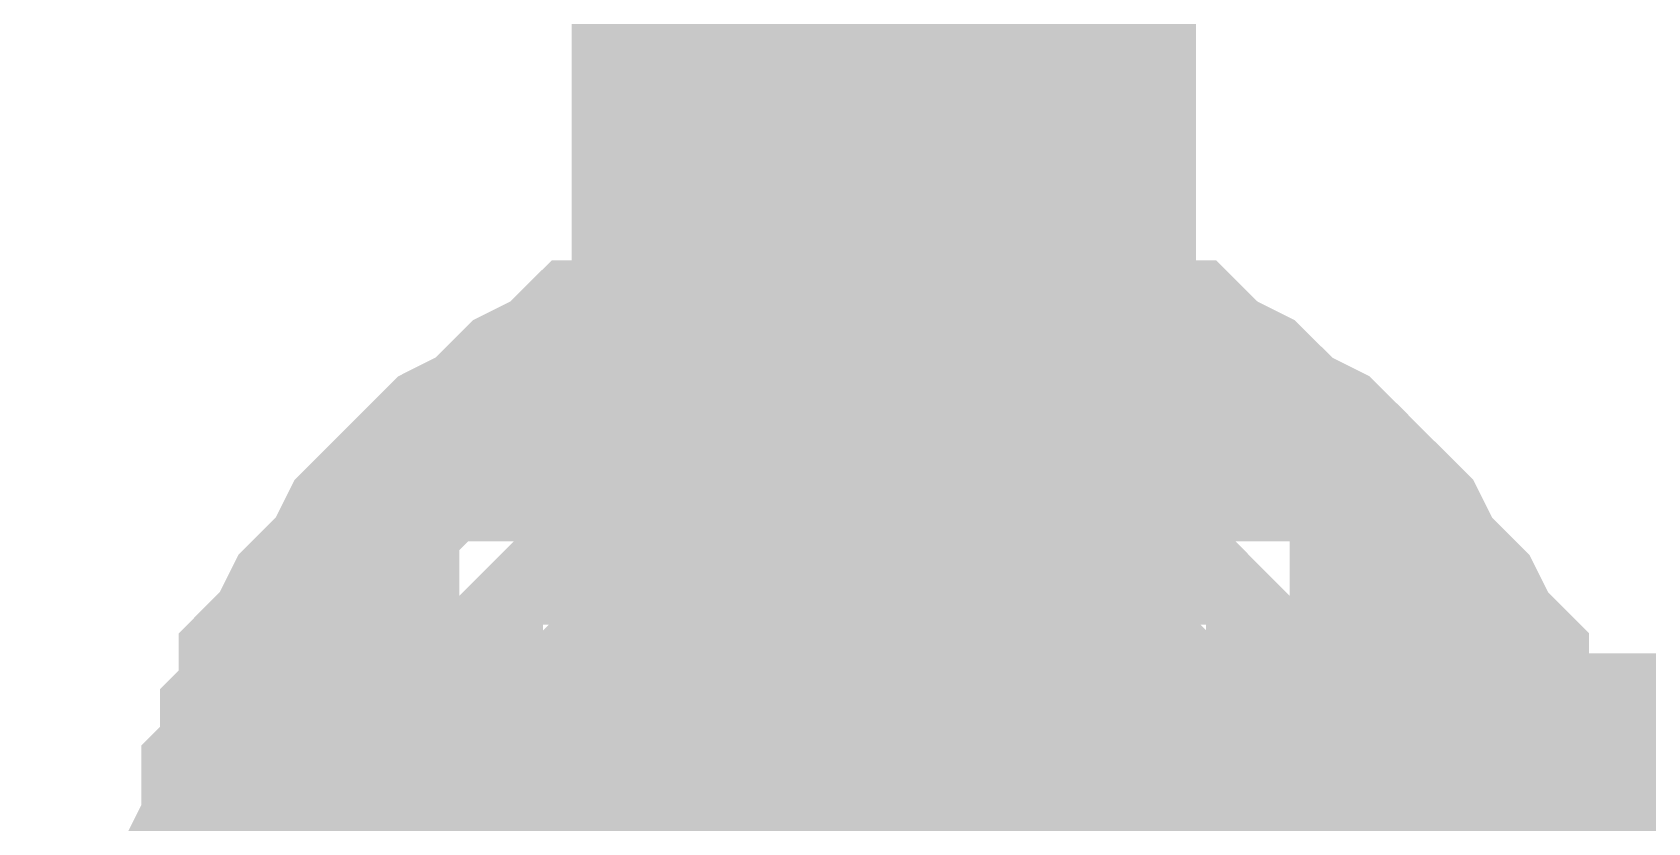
# Model space of a CAD drawing. Header units: inches. Extents: x 0 to 841, y 0 to 594.
# Drawn here: x 89.012 to 90.95, y 100.16 to 101.108 of the extents above; entities that cross this region are included whole.
import ezdxf

# ---------------------------------------------------------------- set-up
doc = ezdxf.new("R2010")
doc.units = ezdxf.units.IN
doc.layers.add('Sheet', color=255, linetype='Continuous')

msp = doc.modelspace()

# ---------------------------------------------------------------- linework, layer by layer
at = {"layer": 'Sheet'}
for points in [[(90.0334, 122.4923, 0.7493, 0.7493, 0), (90.0334, 99.9882, 0.7493, 0.7493, 0)], [(89.2698, 99.9882, 0.2997, 0.2997, 0), (89.2698, 100.0331, 0.2997, 0.2997, 0), (89.2698, 100.078, 0.2997, 0.2997, 0), (89.2698, 100.1005, 0.2997, 0.2997, 0), (89.2922, 100.1454, 0.2997, 0.2997, 0), (89.2922, 100.1903, 0.2997, 0.2997, 0), (89.3147, 100.2128, 0.2997, 0.2997, 0), (89.3147, 100.2577, 0.2997, 0.2997, 0), (89.3372, 100.2802, 0.2997, 0.2997, 0), (89.3372, 100.3251, 0.2997, 0.2997, 0), (89.3596, 100.3476, 0.2997, 0.2997, 0), (89.3821, 100.3925, 0.2997, 0.2997, 0), (89.4045, 100.4149, 0.2997, 0.2997, 0), (89.427, 100.4374, 0.2997, 0.2997, 0), (89.4494, 100.4823, 0.2997, 0.2997, 0), (89.4719, 100.5048, 0.2997, 0.2997, 0), (89.4944, 100.5272, 0.2997, 0.2997, 0), (89.5168, 100.5497, 0.2997, 0.2997, 0), (89.5393, 100.5721, 0.2997, 0.2997, 0), (89.5842, 100.5946, 0.2997, 0.2997, 0), (89.6067, 100.6171, 0.2997, 0.2997, 0), (89.6291, 100.6395, 0.2997, 0.2997, 0), (89.674, 100.662, 0.2997, 0.2997, 0), (89.6965, 100.6844, 0.2997, 0.2997, 0), (89.7414, 100.6844, 0.2997, 0.2997, 0), (89.7639, 100.7069, 0.2997, 0.2997, 0), (89.8088, 100.7069, 0.2997, 0.2997, 0), (89.8312, 100.7294, 0.2997, 0.2997, 0), (89.8761, 100.7294, 0.2997, 0.2997, 0), (89.9211, 100.7518, 0.2997, 0.2997, 0), (89.9435, 100.7518, 0.2997, 0.2997, 0), (89.9884, 100.7518, 0.2997, 0.2997, 0), (90.0334, 100.7518, 0.2997, 0.2997, 0)], [(89.2698, 99.9882, 0.2997, 0.2997, 0), (89.2698, 100.0331, 0.2997, 0.2997, 0), (89.2698, 100.078, 0.2997, 0.2997, 0), (89.2698, 100.1005, 0.2997, 0.2997, 0), (89.2922, 100.1454, 0.2997, 0.2997, 0), (89.2922, 100.1903, 0.2997, 0.2997, 0), (89.3147, 100.2128, 0.2997, 0.2997, 0), (89.3147, 100.2577, 0.2997, 0.2997, 0), (89.3372, 100.2802, 0.2997, 0.2997, 0), (89.3372, 100.3251, 0.2997, 0.2997, 0), (89.3596, 100.3476, 0.2997, 0.2997, 0), (89.3821, 100.3925, 0.2997, 0.2997, 0), (89.4045, 100.4149, 0.2997, 0.2997, 0), (89.427, 100.4374, 0.2997, 0.2997, 0), (89.4494, 100.4823, 0.2997, 0.2997, 0), (89.4719, 100.5048, 0.2997, 0.2997, 0), (89.4944, 100.5272, 0.2997, 0.2997, 0), (89.5168, 100.5497, 0.2997, 0.2997, 0), (89.5393, 100.5721, 0.2997, 0.2997, 0), (89.5842, 100.5946, 0.2997, 0.2997, 0), (89.6067, 100.6171, 0.2997, 0.2997, 0), (89.6291, 100.6395, 0.2997, 0.2997, 0), (89.674, 100.662, 0.2997, 0.2997, 0), (89.6965, 100.6844, 0.2997, 0.2997, 0), (89.7414, 100.6844, 0.2997, 0.2997, 0), (89.7639, 100.7069, 0.2997, 0.2997, 0), (89.8088, 100.7069, 0.2997, 0.2997, 0), (89.8312, 100.7294, 0.2997, 0.2997, 0), (89.8761, 100.7294, 0.2997, 0.2997, 0), (89.9211, 100.7518, 0.2997, 0.2997, 0), (89.9435, 100.7518, 0.2997, 0.2997, 0), (89.9884, 100.7518, 0.2997, 0.2997, 0), (90.0334, 100.7518, 0.2997, 0.2997, 0)], [(90.0334, 100.7518, 0.2997, 0.2997, 0), (90.0334, 100.7518, 0.2997, 0.2997, 0)], [(90.0334, 100.7518, 0.2997, 0.2997, 0), (90.0783, 100.7518, 0.2997, 0.2997, 0), (90.1232, 100.7518, 0.2997, 0.2997, 0), (90.1456, 100.7518, 0.2997, 0.2997, 0), (90.1906, 100.7294, 0.2997, 0.2997, 0), (90.2355, 100.7294, 0.2997, 0.2997, 0), (90.2579, 100.7069, 0.2997, 0.2997, 0), (90.3028, 100.7069, 0.2997, 0.2997, 0), (90.3253, 100.6844, 0.2997, 0.2997, 0), (90.3702, 100.6844, 0.2997, 0.2997, 0), (90.3927, 100.662, 0.2997, 0.2997, 0), (90.4376, 100.6395, 0.2997, 0.2997, 0), (90.4601, 100.6171, 0.2997, 0.2997, 0), (90.4825, 100.5946, 0.2997, 0.2997, 0), (90.5274, 100.5721, 0.2997, 0.2997, 0), (90.5499, 100.5497, 0.2997, 0.2997, 0), (90.5723, 100.5272, 0.2997, 0.2997, 0), (90.5948, 100.5048, 0.2997, 0.2997, 0), (90.6173, 100.4823, 0.2997, 0.2997, 0), (90.6397, 100.4374, 0.2997, 0.2997, 0), (90.6622, 100.4149, 0.2997, 0.2997, 0), (90.6846, 100.3925, 0.2997, 0.2997, 0), (90.7071, 100.3476, 0.2997, 0.2997, 0), (90.7295, 100.3251, 0.2997, 0.2997, 0), (90.7295, 100.2802, 0.2997, 0.2997, 0), (90.752, 100.2577, 0.2997, 0.2997, 0), (90.752, 100.2128, 0.2997, 0.2997, 0), (90.7745, 100.1903, 0.2997, 0.2997, 0), (90.7745, 100.1454, 0.2997, 0.2997, 0), (90.7969, 100.1005, 0.2997, 0.2997, 0), (90.7969, 100.078, 0.2997, 0.2997, 0), (90.7969, 100.0331, 0.2997, 0.2997, 0), (90.7969, 99.9882, 0.2997, 0.2997, 0)], [(90.0334, 100.7518, 0.2997, 0.2997, 0), (90.0334, 100.7518, 0.2997, 0.2997, 0)], [(90.0334, 100.7518, 0.2997, 0.2997, 0), (90.0783, 100.7518, 0.2997, 0.2997, 0), (90.1232, 100.7518, 0.2997, 0.2997, 0), (90.1456, 100.7518, 0.2997, 0.2997, 0), (90.1906, 100.7294, 0.2997, 0.2997, 0), (90.2355, 100.7294, 0.2997, 0.2997, 0), (90.2579, 100.7069, 0.2997, 0.2997, 0), (90.3028, 100.7069, 0.2997, 0.2997, 0), (90.3253, 100.6844, 0.2997, 0.2997, 0), (90.3702, 100.6844, 0.2997, 0.2997, 0), (90.3927, 100.662, 0.2997, 0.2997, 0), (90.4376, 100.6395, 0.2997, 0.2997, 0), (90.4601, 100.6171, 0.2997, 0.2997, 0), (90.4825, 100.5946, 0.2997, 0.2997, 0), (90.5274, 100.5721, 0.2997, 0.2997, 0), (90.5499, 100.5497, 0.2997, 0.2997, 0), (90.5723, 100.5272, 0.2997, 0.2997, 0), (90.5948, 100.5048, 0.2997, 0.2997, 0), (90.6173, 100.4823, 0.2997, 0.2997, 0), (90.6397, 100.4374, 0.2997, 0.2997, 0), (90.6622, 100.4149, 0.2997, 0.2997, 0), (90.6846, 100.3925, 0.2997, 0.2997, 0), (90.7071, 100.3476, 0.2997, 0.2997, 0), (90.7295, 100.3251, 0.2997, 0.2997, 0), (90.7295, 100.2802, 0.2997, 0.2997, 0), (90.752, 100.2577, 0.2997, 0.2997, 0), (90.752, 100.2128, 0.2997, 0.2997, 0), (90.7745, 100.1903, 0.2997, 0.2997, 0), (90.7745, 100.1454, 0.2997, 0.2997, 0), (90.7969, 100.1005, 0.2997, 0.2997, 0), (90.7969, 100.078, 0.2997, 0.2997, 0), (90.7969, 100.0331, 0.2997, 0.2997, 0), (90.7969, 99.9882, 0.2997, 0.2997, 0)], [(89.2698, 100.1005, 0.0991, 0.0991, 0), (89.2922, 100.1454, 0.0991, 0.0991, 0), (89.2922, 100.1903, 0.0991, 0.0991, 0), (89.3147, 100.2128, 0.0991, 0.0991, 0), (89.3147, 100.2577, 0.0991, 0.0991, 0), (89.3372, 100.2802, 0.0991, 0.0991, 0), (89.3372, 100.3251, 0.0991, 0.0991, 0), (89.3596, 100.3476, 0.0991, 0.0991, 0), (89.3821, 100.3925, 0.0991, 0.0991, 0), (89.4045, 100.4149, 0.0991, 0.0991, 0), (89.427, 100.4374, 0.0991, 0.0991, 0), (89.4494, 100.4823, 0.0991, 0.0991, 0), (89.4719, 100.5048, 0.0991, 0.0991, 0), (89.4944, 100.5272, 0.0991, 0.0991, 0), (89.5168, 100.5497, 0.0991, 0.0991, 0), (89.5393, 100.5721, 0.0991, 0.0991, 0), (89.5842, 100.5946, 0.0991, 0.0991, 0), (89.6067, 100.6171, 0.0991, 0.0991, 0), (89.6291, 100.6395, 0.0991, 0.0991, 0), (89.674, 100.662, 0.0991, 0.0991, 0), (89.6965, 100.6844, 0.0991, 0.0991, 0), (89.7414, 100.6844, 0.0991, 0.0991, 0), (89.7639, 100.7069, 0.0991, 0.0991, 0), (89.8088, 100.7069, 0.0991, 0.0991, 0), (89.8312, 100.7294, 0.0991, 0.0991, 0), (89.8761, 100.7294, 0.0991, 0.0991, 0), (89.9211, 100.7518, 0.0991, 0.0991, 0), (89.9435, 100.7518, 0.0991, 0.0991, 0), (89.9884, 100.7518, 0.0991, 0.0991, 0), (90.0334, 100.7518, 0.0991, 0.0991, 0)], [(89.2698, 100.1005, 0.0991, 0.0991, 0), (89.2922, 100.1454, 0.0991, 0.0991, 0), (89.2922, 100.1903, 0.0991, 0.0991, 0), (89.3147, 100.2128, 0.0991, 0.0991, 0), (89.3147, 100.2577, 0.0991, 0.0991, 0), (89.3372, 100.2802, 0.0991, 0.0991, 0), (89.3372, 100.3251, 0.0991, 0.0991, 0), (89.3596, 100.3476, 0.0991, 0.0991, 0), (89.3821, 100.3925, 0.0991, 0.0991, 0), (89.4045, 100.4149, 0.0991, 0.0991, 0), (89.427, 100.4374, 0.0991, 0.0991, 0), (89.4494, 100.4823, 0.0991, 0.0991, 0), (89.4719, 100.5048, 0.0991, 0.0991, 0), (89.4944, 100.5272, 0.0991, 0.0991, 0), (89.5168, 100.5497, 0.0991, 0.0991, 0), (89.5393, 100.5721, 0.0991, 0.0991, 0), (89.5842, 100.5946, 0.0991, 0.0991, 0), (89.6067, 100.6171, 0.0991, 0.0991, 0), (89.6291, 100.6395, 0.0991, 0.0991, 0), (89.674, 100.662, 0.0991, 0.0991, 0), (89.6965, 100.6844, 0.0991, 0.0991, 0), (89.7414, 100.6844, 0.0991, 0.0991, 0), (89.7639, 100.7069, 0.0991, 0.0991, 0), (89.8088, 100.7069, 0.0991, 0.0991, 0), (89.8312, 100.7294, 0.0991, 0.0991, 0), (89.8761, 100.7294, 0.0991, 0.0991, 0), (89.9211, 100.7518, 0.0991, 0.0991, 0), (89.9435, 100.7518, 0.0991, 0.0991, 0), (89.9884, 100.7518, 0.0991, 0.0991, 0), (90.0334, 100.7518, 0.0991, 0.0991, 0)], [(90.0334, 100.7518, 0.0991, 0.0991, 0), (90.0334, 100.7518, 0.0991, 0.0991, 0)], [(90.0334, 100.7518, 0.0991, 0.0991, 0), (90.0783, 100.7518, 0.0991, 0.0991, 0), (90.1232, 100.7518, 0.0991, 0.0991, 0), (90.1456, 100.7518, 0.0991, 0.0991, 0), (90.1906, 100.7294, 0.0991, 0.0991, 0), (90.2355, 100.7294, 0.0991, 0.0991, 0), (90.2579, 100.7069, 0.0991, 0.0991, 0), (90.3028, 100.7069, 0.0991, 0.0991, 0), (90.3253, 100.6844, 0.0991, 0.0991, 0), (90.3702, 100.6844, 0.0991, 0.0991, 0), (90.3927, 100.662, 0.0991, 0.0991, 0), (90.4376, 100.6395, 0.0991, 0.0991, 0), (90.4601, 100.6171, 0.0991, 0.0991, 0), (90.4825, 100.5946, 0.0991, 0.0991, 0), (90.5274, 100.5721, 0.0991, 0.0991, 0), (90.5499, 100.5497, 0.0991, 0.0991, 0), (90.5723, 100.5272, 0.0991, 0.0991, 0), (90.5948, 100.5048, 0.0991, 0.0991, 0), (90.6173, 100.4823, 0.0991, 0.0991, 0), (90.6397, 100.4374, 0.0991, 0.0991, 0), (90.6622, 100.4149, 0.0991, 0.0991, 0), (90.6846, 100.3925, 0.0991, 0.0991, 0), (90.7071, 100.3476, 0.0991, 0.0991, 0), (90.7295, 100.3251, 0.0991, 0.0991, 0), (90.7295, 100.2802, 0.0991, 0.0991, 0), (90.752, 100.2577, 0.0991, 0.0991, 0), (90.752, 100.2128, 0.0991, 0.0991, 0), (90.7745, 100.1903, 0.0991, 0.0991, 0), (90.7745, 100.1454, 0.0991, 0.0991, 0), (90.7969, 100.1005, 0.0991, 0.0991, 0)], [(90.0334, 100.7518, 0.0991, 0.0991, 0), (90.0334, 100.7518, 0.0991, 0.0991, 0)], [(90.0334, 100.7518, 0.0991, 0.0991, 0), (90.0783, 100.7518, 0.0991, 0.0991, 0), (90.1232, 100.7518, 0.0991, 0.0991, 0), (90.1456, 100.7518, 0.0991, 0.0991, 0), (90.1906, 100.7294, 0.0991, 0.0991, 0), (90.2355, 100.7294, 0.0991, 0.0991, 0), (90.2579, 100.7069, 0.0991, 0.0991, 0), (90.3028, 100.7069, 0.0991, 0.0991, 0), (90.3253, 100.6844, 0.0991, 0.0991, 0), (90.3702, 100.6844, 0.0991, 0.0991, 0), (90.3927, 100.662, 0.0991, 0.0991, 0), (90.4376, 100.6395, 0.0991, 0.0991, 0), (90.4601, 100.6171, 0.0991, 0.0991, 0), (90.4825, 100.5946, 0.0991, 0.0991, 0), (90.5274, 100.5721, 0.0991, 0.0991, 0), (90.5499, 100.5497, 0.0991, 0.0991, 0), (90.5723, 100.5272, 0.0991, 0.0991, 0), (90.5948, 100.5048, 0.0991, 0.0991, 0), (90.6173, 100.4823, 0.0991, 0.0991, 0), (90.6397, 100.4374, 0.0991, 0.0991, 0), (90.6622, 100.4149, 0.0991, 0.0991, 0), (90.6846, 100.3925, 0.0991, 0.0991, 0), (90.7071, 100.3476, 0.0991, 0.0991, 0), (90.7295, 100.3251, 0.0991, 0.0991, 0), (90.7295, 100.2802, 0.0991, 0.0991, 0), (90.752, 100.2577, 0.0991, 0.0991, 0), (90.752, 100.2128, 0.0991, 0.0991, 0), (90.7745, 100.1903, 0.0991, 0.0991, 0), (90.7745, 100.1454, 0.0991, 0.0991, 0), (90.7969, 100.1005, 0.0991, 0.0991, 0)], [(89.5168, 99.9882, 0.2997, 0.2997, 0), (89.5168, 100.0107, 0.2997, 0.2997, 0), (89.5168, 100.0331, 0.2997, 0.2997, 0), (89.5168, 100.078, 0.2997, 0.2997, 0), (89.5168, 100.1005, 0.2997, 0.2997, 0), (89.5393, 100.123, 0.2997, 0.2997, 0), (89.5393, 100.1454, 0.2997, 0.2997, 0), (89.5393, 100.1679, 0.2997, 0.2997, 0), (89.5617, 100.1903, 0.2997, 0.2997, 0), (89.5617, 100.2128, 0.2997, 0.2997, 0), (89.5842, 100.2353, 0.2997, 0.2997, 0), (89.5842, 100.2577, 0.2997, 0.2997, 0), (89.6067, 100.2802, 0.2997, 0.2997, 0), (89.6067, 100.3026, 0.2997, 0.2997, 0), (89.6291, 100.3251, 0.2997, 0.2997, 0), (89.6516, 100.3476, 0.2997, 0.2997, 0), (89.674, 100.3476, 0.2997, 0.2997, 0), (89.674, 100.37, 0.2997, 0.2997, 0), (89.6965, 100.3925, 0.2997, 0.2997, 0), (89.7189, 100.4149, 0.2997, 0.2997, 0), (89.7414, 100.4149, 0.2997, 0.2997, 0), (89.7639, 100.4374, 0.2997, 0.2997, 0), (89.7863, 100.4374, 0.2997, 0.2997, 0), (89.8088, 100.4598, 0.2997, 0.2997, 0), (89.8312, 100.4598, 0.2997, 0.2997, 0), (89.8537, 100.4823, 0.2997, 0.2997, 0), (89.8761, 100.4823, 0.2997, 0.2997, 0), (89.8986, 100.4823, 0.2997, 0.2997, 0), (89.9211, 100.5048, 0.2997, 0.2997, 0), (89.9435, 100.5048, 0.2997, 0.2997, 0), (89.9884, 100.5048, 0.2997, 0.2997, 0), (90.0109, 100.5048, 0.2997, 0.2997, 0), (90.0334, 100.5048, 0.2997, 0.2997, 0)], [(89.5168, 99.9882, 0.2997, 0.2997, 0), (89.5168, 100.0107, 0.2997, 0.2997, 0), (89.5168, 100.0331, 0.2997, 0.2997, 0), (89.5168, 100.078, 0.2997, 0.2997, 0), (89.5168, 100.1005, 0.2997, 0.2997, 0), (89.5393, 100.123, 0.2997, 0.2997, 0), (89.5393, 100.1454, 0.2997, 0.2997, 0), (89.5393, 100.1679, 0.2997, 0.2997, 0), (89.5617, 100.1903, 0.2997, 0.2997, 0), (89.5617, 100.2128, 0.2997, 0.2997, 0), (89.5842, 100.2353, 0.2997, 0.2997, 0), (89.5842, 100.2577, 0.2997, 0.2997, 0), (89.6067, 100.2802, 0.2997, 0.2997, 0), (89.6067, 100.3026, 0.2997, 0.2997, 0), (89.6291, 100.3251, 0.2997, 0.2997, 0), (89.6516, 100.3476, 0.2997, 0.2997, 0), (89.674, 100.3476, 0.2997, 0.2997, 0), (89.674, 100.37, 0.2997, 0.2997, 0), (89.6965, 100.3925, 0.2997, 0.2997, 0), (89.7189, 100.4149, 0.2997, 0.2997, 0), (89.7414, 100.4149, 0.2997, 0.2997, 0), (89.7639, 100.4374, 0.2997, 0.2997, 0), (89.7863, 100.4374, 0.2997, 0.2997, 0), (89.8088, 100.4598, 0.2997, 0.2997, 0), (89.8312, 100.4598, 0.2997, 0.2997, 0), (89.8537, 100.4823, 0.2997, 0.2997, 0), (89.8761, 100.4823, 0.2997, 0.2997, 0), (89.8986, 100.4823, 0.2997, 0.2997, 0), (89.9211, 100.5048, 0.2997, 0.2997, 0), (89.9435, 100.5048, 0.2997, 0.2997, 0), (89.9884, 100.5048, 0.2997, 0.2997, 0), (90.0109, 100.5048, 0.2997, 0.2997, 0), (90.0334, 100.5048, 0.2997, 0.2997, 0)], [(90.0334, 100.5048, 0.2997, 0.2997, 0), (90.0334, 100.5048, 0.2997, 0.2997, 0)], [(90.0334, 100.5048, 0.2997, 0.2997, 0), (90.0558, 100.5048, 0.2997, 0.2997, 0), (90.0783, 100.5048, 0.2997, 0.2997, 0), (90.1007, 100.5048, 0.2997, 0.2997, 0), (90.1232, 100.5048, 0.2997, 0.2997, 0), (90.1456, 100.4823, 0.2997, 0.2997, 0), (90.1681, 100.4823, 0.2997, 0.2997, 0), (90.213, 100.4823, 0.2997, 0.2997, 0), (90.2355, 100.4598, 0.2997, 0.2997, 0), (90.2355, 100.4598, 0.2997, 0.2997, 0), (90.2579, 100.4374, 0.2997, 0.2997, 0), (90.2804, 100.4374, 0.2997, 0.2997, 0), (90.3028, 100.4149, 0.2997, 0.2997, 0), (90.3253, 100.4149, 0.2997, 0.2997, 0), (90.3478, 100.3925, 0.2997, 0.2997, 0), (90.3702, 100.37, 0.2997, 0.2997, 0), (90.3702, 100.3476, 0.2997, 0.2997, 0), (90.3927, 100.3476, 0.2997, 0.2997, 0), (90.4151, 100.3251, 0.2997, 0.2997, 0), (90.4376, 100.3026, 0.2997, 0.2997, 0), (90.4376, 100.2802, 0.2997, 0.2997, 0), (90.4601, 100.2577, 0.2997, 0.2997, 0), (90.4601, 100.2353, 0.2997, 0.2997, 0), (90.4825, 100.2128, 0.2997, 0.2997, 0), (90.4825, 100.1903, 0.2997, 0.2997, 0), (90.505, 100.1679, 0.2997, 0.2997, 0), (90.505, 100.1454, 0.2997, 0.2997, 0), (90.505, 100.123, 0.2997, 0.2997, 0), (90.5274, 100.1005, 0.2997, 0.2997, 0), (90.5274, 100.078, 0.2997, 0.2997, 0), (90.5274, 100.0331, 0.2997, 0.2997, 0), (90.5274, 100.0107, 0.2997, 0.2997, 0), (90.5274, 99.9882, 0.2997, 0.2997, 0)], [(90.0334, 100.5048, 0.2997, 0.2997, 0), (90.0334, 100.5048, 0.2997, 0.2997, 0)], [(90.0334, 100.5048, 0.2997, 0.2997, 0), (90.0558, 100.5048, 0.2997, 0.2997, 0), (90.0783, 100.5048, 0.2997, 0.2997, 0), (90.1007, 100.5048, 0.2997, 0.2997, 0), (90.1232, 100.5048, 0.2997, 0.2997, 0), (90.1456, 100.4823, 0.2997, 0.2997, 0), (90.1681, 100.4823, 0.2997, 0.2997, 0), (90.213, 100.4823, 0.2997, 0.2997, 0), (90.2355, 100.4598, 0.2997, 0.2997, 0), (90.2355, 100.4598, 0.2997, 0.2997, 0), (90.2579, 100.4374, 0.2997, 0.2997, 0), (90.2804, 100.4374, 0.2997, 0.2997, 0), (90.3028, 100.4149, 0.2997, 0.2997, 0), (90.3253, 100.4149, 0.2997, 0.2997, 0), (90.3478, 100.3925, 0.2997, 0.2997, 0), (90.3702, 100.37, 0.2997, 0.2997, 0), (90.3702, 100.3476, 0.2997, 0.2997, 0), (90.3927, 100.3476, 0.2997, 0.2997, 0), (90.4151, 100.3251, 0.2997, 0.2997, 0), (90.4376, 100.3026, 0.2997, 0.2997, 0), (90.4376, 100.2802, 0.2997, 0.2997, 0), (90.4601, 100.2577, 0.2997, 0.2997, 0), (90.4601, 100.2353, 0.2997, 0.2997, 0), (90.4825, 100.2128, 0.2997, 0.2997, 0), (90.4825, 100.1903, 0.2997, 0.2997, 0), (90.505, 100.1679, 0.2997, 0.2997, 0), (90.505, 100.1454, 0.2997, 0.2997, 0), (90.505, 100.123, 0.2997, 0.2997, 0), (90.5274, 100.1005, 0.2997, 0.2997, 0), (90.5274, 100.078, 0.2997, 0.2997, 0), (90.5274, 100.0331, 0.2997, 0.2997, 0), (90.5274, 100.0107, 0.2997, 0.2997, 0), (90.5274, 99.9882, 0.2997, 0.2997, 0)], [(89.5168, 100.1005, 0.0991, 0.0991, 0), (89.5393, 100.123, 0.0991, 0.0991, 0), (89.5393, 100.1454, 0.0991, 0.0991, 0), (89.5393, 100.1679, 0.0991, 0.0991, 0), (89.5617, 100.1903, 0.0991, 0.0991, 0), (89.5617, 100.2128, 0.0991, 0.0991, 0), (89.5842, 100.2353, 0.0991, 0.0991, 0), (89.5842, 100.2577, 0.0991, 0.0991, 0), (89.6067, 100.2802, 0.0991, 0.0991, 0), (89.6067, 100.3026, 0.0991, 0.0991, 0), (89.6291, 100.3251, 0.0991, 0.0991, 0), (89.6516, 100.3476, 0.0991, 0.0991, 0), (89.674, 100.3476, 0.0991, 0.0991, 0), (89.674, 100.37, 0.0991, 0.0991, 0), (89.6965, 100.3925, 0.0991, 0.0991, 0), (89.7189, 100.4149, 0.0991, 0.0991, 0), (89.7414, 100.4149, 0.0991, 0.0991, 0), (89.7639, 100.4374, 0.0991, 0.0991, 0), (89.7863, 100.4374, 0.0991, 0.0991, 0), (89.8088, 100.4598, 0.0991, 0.0991, 0), (89.8312, 100.4598, 0.0991, 0.0991, 0), (89.8537, 100.4823, 0.0991, 0.0991, 0), (89.8761, 100.4823, 0.0991, 0.0991, 0), (89.8986, 100.4823, 0.0991, 0.0991, 0), (89.9211, 100.5048, 0.0991, 0.0991, 0), (89.9435, 100.5048, 0.0991, 0.0991, 0), (89.9884, 100.5048, 0.0991, 0.0991, 0), (90.0109, 100.5048, 0.0991, 0.0991, 0), (90.0334, 100.5048, 0.0991, 0.0991, 0)], [(89.5168, 100.1005, 0.0991, 0.0991, 0), (89.5393, 100.123, 0.0991, 0.0991, 0), (89.5393, 100.1454, 0.0991, 0.0991, 0), (89.5393, 100.1679, 0.0991, 0.0991, 0), (89.5617, 100.1903, 0.0991, 0.0991, 0), (89.5617, 100.2128, 0.0991, 0.0991, 0), (89.5842, 100.2353, 0.0991, 0.0991, 0), (89.5842, 100.2577, 0.0991, 0.0991, 0), (89.6067, 100.2802, 0.0991, 0.0991, 0), (89.6067, 100.3026, 0.0991, 0.0991, 0), (89.6291, 100.3251, 0.0991, 0.0991, 0), (89.6516, 100.3476, 0.0991, 0.0991, 0), (89.674, 100.3476, 0.0991, 0.0991, 0), (89.674, 100.37, 0.0991, 0.0991, 0), (89.6965, 100.3925, 0.0991, 0.0991, 0), (89.7189, 100.4149, 0.0991, 0.0991, 0), (89.7414, 100.4149, 0.0991, 0.0991, 0), (89.7639, 100.4374, 0.0991, 0.0991, 0), (89.7863, 100.4374, 0.0991, 0.0991, 0), (89.8088, 100.4598, 0.0991, 0.0991, 0), (89.8312, 100.4598, 0.0991, 0.0991, 0), (89.8537, 100.4823, 0.0991, 0.0991, 0), (89.8761, 100.4823, 0.0991, 0.0991, 0), (89.8986, 100.4823, 0.0991, 0.0991, 0), (89.9211, 100.5048, 0.0991, 0.0991, 0), (89.9435, 100.5048, 0.0991, 0.0991, 0), (89.9884, 100.5048, 0.0991, 0.0991, 0), (90.0109, 100.5048, 0.0991, 0.0991, 0), (90.0334, 100.5048, 0.0991, 0.0991, 0)], [(90.0334, 100.5048, 0.0991, 0.0991, 0), (90.0334, 100.5048, 0.0991, 0.0991, 0)], [(90.0334, 100.5048, 0.0991, 0.0991, 0), (90.0558, 100.5048, 0.0991, 0.0991, 0), (90.0783, 100.5048, 0.0991, 0.0991, 0), (90.1007, 100.5048, 0.0991, 0.0991, 0), (90.1232, 100.5048, 0.0991, 0.0991, 0), (90.1456, 100.4823, 0.0991, 0.0991, 0), (90.1681, 100.4823, 0.0991, 0.0991, 0), (90.213, 100.4823, 0.0991, 0.0991, 0), (90.2355, 100.4598, 0.0991, 0.0991, 0), (90.2355, 100.4598, 0.0991, 0.0991, 0), (90.2579, 100.4374, 0.0991, 0.0991, 0), (90.2804, 100.4374, 0.0991, 0.0991, 0), (90.3028, 100.4149, 0.0991, 0.0991, 0), (90.3253, 100.4149, 0.0991, 0.0991, 0), (90.3478, 100.3925, 0.0991, 0.0991, 0), (90.3702, 100.37, 0.0991, 0.0991, 0), (90.3702, 100.3476, 0.0991, 0.0991, 0), (90.3927, 100.3476, 0.0991, 0.0991, 0), (90.4151, 100.3251, 0.0991, 0.0991, 0), (90.4376, 100.3026, 0.0991, 0.0991, 0), (90.4376, 100.2802, 0.0991, 0.0991, 0), (90.4601, 100.2577, 0.0991, 0.0991, 0), (90.4601, 100.2353, 0.0991, 0.0991, 0), (90.4825, 100.2128, 0.0991, 0.0991, 0), (90.4825, 100.1903, 0.0991, 0.0991, 0), (90.505, 100.1679, 0.0991, 0.0991, 0), (90.505, 100.1454, 0.0991, 0.0991, 0), (90.505, 100.123, 0.0991, 0.0991, 0), (90.5274, 100.1005, 0.0991, 0.0991, 0)], [(90.0334, 100.5048, 0.0991, 0.0991, 0), (90.0334, 100.5048, 0.0991, 0.0991, 0)], [(90.0334, 100.5048, 0.0991, 0.0991, 0), (90.0558, 100.5048, 0.0991, 0.0991, 0), (90.0783, 100.5048, 0.0991, 0.0991, 0), (90.1007, 100.5048, 0.0991, 0.0991, 0), (90.1232, 100.5048, 0.0991, 0.0991, 0), (90.1456, 100.4823, 0.0991, 0.0991, 0), (90.1681, 100.4823, 0.0991, 0.0991, 0), (90.213, 100.4823, 0.0991, 0.0991, 0), (90.2355, 100.4598, 0.0991, 0.0991, 0), (90.2355, 100.4598, 0.0991, 0.0991, 0), (90.2579, 100.4374, 0.0991, 0.0991, 0), (90.2804, 100.4374, 0.0991, 0.0991, 0), (90.3028, 100.4149, 0.0991, 0.0991, 0), (90.3253, 100.4149, 0.0991, 0.0991, 0), (90.3478, 100.3925, 0.0991, 0.0991, 0), (90.3702, 100.37, 0.0991, 0.0991, 0), (90.3702, 100.3476, 0.0991, 0.0991, 0), (90.3927, 100.3476, 0.0991, 0.0991, 0), (90.4151, 100.3251, 0.0991, 0.0991, 0), (90.4376, 100.3026, 0.0991, 0.0991, 0), (90.4376, 100.2802, 0.0991, 0.0991, 0), (90.4601, 100.2577, 0.0991, 0.0991, 0), (90.4601, 100.2353, 0.0991, 0.0991, 0), (90.4825, 100.2128, 0.0991, 0.0991, 0), (90.4825, 100.1903, 0.0991, 0.0991, 0), (90.505, 100.1679, 0.0991, 0.0991, 0), (90.505, 100.1454, 0.0991, 0.0991, 0), (90.505, 100.123, 0.0991, 0.0991, 0), (90.5274, 100.1005, 0.0991, 0.0991, 0)], [(75.0315, 94.9798, 0.7493, 0.7493, 0), (90.0334, 94.9798, 0.7493, 0.7493, 0), (90.0334, 99.9882, 0.7493, 0.7493, 0), (100.0271, 99.9882, 0.7493, 0.7493, 0)]]:
    msp.add_lwpolyline(points, format="xyseb", dxfattribs=at)
msp.add_lwpolyline([(89.746, 100, 0.508, 0.508, 1), (90.254, 100, 0.508, 0.508, 1)], format="xyseb", close=True, dxfattribs=at)

doc.saveas('drawing.dxf')
